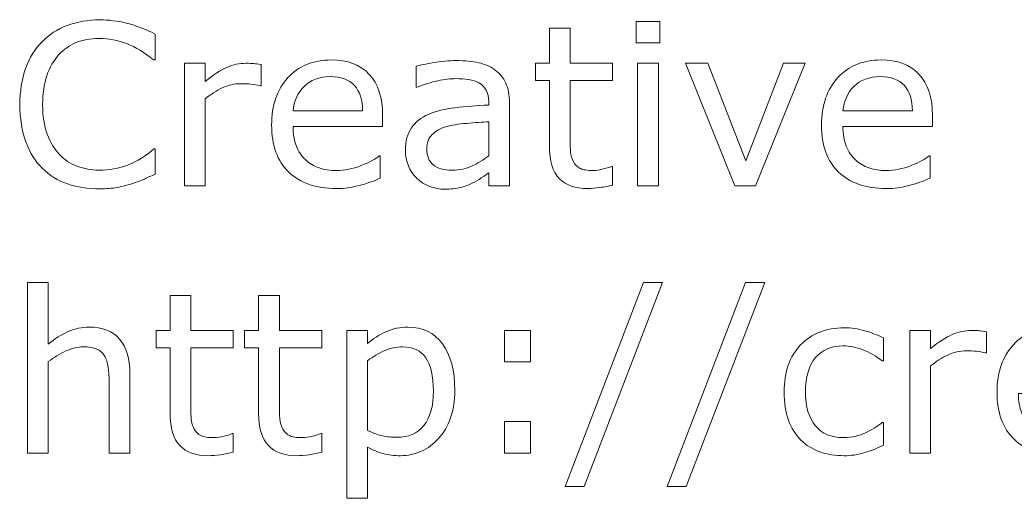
# Model space of a CAD drawing. Header units: inches. Extents: x -10 to 269, y 89 to 239.
# Drawn here: x -10.29 to 22.53, y 196.14 to 211.93 of the extents above; entities that cross this region are included whole.
import ezdxf

# ---------------------------------------------------------------- set-up
doc = ezdxf.new("R2010")
doc.units = ezdxf.units.IN
doc.header["$MEASUREMENT"] = 0
doc.layers.add('LAYER_1_0', color=7, linetype='Continuous')

# ---------------------------------------------------------------- blocks, each defined once
blk = doc.blocks.new('block 65')
at = {"layer": 'LAYER_1_0', "color": 7, "lineweight": 5}
for points in [[(10.807, 211.17), (10.035, 211.17), (10.035, 211.876), (10.807, 211.876), (10.807, 211.17)], [(10.763, 206.452), (10.079, 206.452), (10.079, 210.498), (10.763, 210.498), (10.763, 206.452)], [(15.607, 210.498), (13.97, 206.452), (13.286, 206.452), (11.66, 210.498), (12.396, 210.498), (13.651, 207.278), (14.893, 210.498), (15.607, 210.498)], [(10.905, 203.266), (8.313, 196.53), (7.686, 196.53), (10.269, 203.266), (10.905, 203.266)], [(14.27, 203.266), (11.676, 196.53), (11.051, 196.53), (13.633, 203.266), (14.27, 203.266)], [(6.549, 200.642), (5.69, 200.642), (5.69, 201.678), (6.549, 201.678), (6.549, 200.642)], [(6.549, 197.633), (5.69, 197.633), (5.69, 198.669), (6.549, 198.669), (6.549, 197.633)]]:
    blk.add_lwpolyline(points, dxfattribs=at)
for points, knots in [([(-5.826, 206.84), (-5.958, 206.782), (-6.078, 206.728), (-6.186, 206.677), (-6.292, 206.627), (-6.433, 206.574), (-6.607, 206.519), (-6.753, 206.473), (-6.913, 206.434), (-7.086, 206.402), (-7.258, 206.369), (-7.448, 206.353), (-7.655, 206.353), (-8.045, 206.353), (-8.4, 206.408), (-8.72, 206.517), (-9.039, 206.627), (-9.317, 206.799), (-9.553, 207.033), (-9.784, 207.262), (-9.965, 207.552), (-10.095, 207.906), (-10.225, 208.259), (-10.291, 208.669), (-10.291, 209.137), (-10.291, 209.58), (-10.228, 209.976), (-10.103, 210.326), (-9.977, 210.676), (-9.797, 210.971), (-9.56, 211.212), (-9.332, 211.445), (-9.055, 211.624), (-8.731, 211.747), (-8.406, 211.87), (-8.047, 211.931), (-7.651, 211.931), (-7.363, 211.931), (-7.074, 211.897), (-6.786, 211.826), (-6.498, 211.757), (-6.177, 211.633), (-5.826, 211.458), (-5.826, 211.458), (-5.826, 210.608), (-5.826, 210.608), (-5.826, 210.608), (-5.88, 210.608), (-5.88, 210.608), (-6.176, 210.854), (-6.47, 211.033), (-6.761, 211.146), (-7.052, 211.258), (-7.364, 211.314), (-7.696, 211.314), (-7.968, 211.314), (-8.213, 211.27), (-8.43, 211.182), (-8.649, 211.095), (-8.843, 210.957), (-9.014, 210.772), (-9.18, 210.592), (-9.309, 210.364), (-9.402, 210.088), (-9.494, 209.812), (-9.541, 209.494), (-9.541, 209.133), (-9.541, 208.755), (-9.49, 208.43), (-9.388, 208.158), (-9.285, 207.887), (-9.153, 207.665), (-8.992, 207.494), (-8.824, 207.316), (-8.627, 207.184), (-8.402, 207.098), (-8.177, 207.013), (-7.939, 206.97), (-7.688, 206.97), (-7.345, 206.97), (-7.022, 207.029), (-6.721, 207.147), (-6.421, 207.264), (-6.139, 207.441), (-5.876, 207.676), (-5.876, 207.676), (-5.826, 207.676), (-5.826, 207.676), (-5.826, 207.676), (-5.826, 206.84), (-5.826, 206.84)], [0, 0, 0, 0, 1, 1, 1, 2, 2, 2, 3, 3, 3, 4, 4, 4, 5, 5, 5, 6, 6, 6, 7, 7, 7, 8, 8, 8, 9, 9, 9, 10, 10, 10, 11, 11, 11, 12, 12, 12, 13, 13, 13, 14, 14, 14, 15, 15, 15, 16, 16, 16, 17, 17, 17, 18, 18, 18, 19, 19, 19, 20, 20, 20, 21, 21, 21, 22, 22, 22, 23, 23, 23, 24, 24, 24, 25, 25, 25, 26, 26, 26, 27, 27, 27, 28, 28, 28, 29, 29, 29, 30, 30, 30, 30]), ([(9.255, 206.48), (9.126, 206.446), (8.987, 206.418), (8.836, 206.397), (8.686, 206.375), (8.552, 206.364), (8.433, 206.364), (8.021, 206.364), (7.708, 206.475), (7.493, 206.698), (7.278, 206.921), (7.171, 207.277), (7.171, 207.769), (7.171, 207.769), (7.171, 209.925), (7.171, 209.925), (7.171, 209.925), (6.708, 209.925), (6.708, 209.925), (6.708, 209.925), (6.708, 210.498), (6.708, 210.498), (6.708, 210.498), (7.171, 210.498), (7.171, 210.498), (7.171, 210.498), (7.171, 211.655), (7.171, 211.655), (7.171, 211.655), (7.854, 211.655), (7.854, 211.655), (7.854, 211.655), (7.854, 210.498), (7.854, 210.498), (7.854, 210.498), (9.255, 210.498), (9.255, 210.498), (9.255, 210.498), (9.255, 209.925), (9.255, 209.925), (9.255, 209.925), (7.854, 209.925), (7.854, 209.925), (7.854, 209.925), (7.854, 208.075), (7.854, 208.075), (7.854, 207.862), (7.859, 207.695), (7.869, 207.575), (7.879, 207.455), (7.912, 207.344), (7.97, 207.24), (8.023, 207.142), (8.096, 207.071), (8.188, 207.027), (8.281, 206.982), (8.422, 206.959), (8.612, 206.959), (8.723, 206.959), (8.838, 206.976), (8.958, 207.009), (9.079, 207.042), (9.166, 207.069), (9.219, 207.091), (9.219, 207.091), (9.255, 207.091), (9.255, 207.091), (9.255, 207.091), (9.255, 206.48), (9.255, 206.48)], [0, 0, 0, 0, 1, 1, 1, 2, 2, 2, 3, 3, 3, 4, 4, 4, 5, 5, 5, 6, 6, 6, 7, 7, 7, 8, 8, 8, 9, 9, 9, 10, 10, 10, 11, 11, 11, 12, 12, 12, 13, 13, 13, 14, 14, 14, 15, 15, 15, 16, 16, 16, 17, 17, 17, 18, 18, 18, 19, 19, 19, 20, 20, 20, 21, 21, 21, 22, 22, 22, 23, 23, 23, 23]), ([(-2.34, 209.759), (-2.34, 209.759), (-2.376, 209.759), (-2.376, 209.759), (-2.477, 209.783), (-2.575, 209.799), (-2.671, 209.81), (-2.766, 209.821), (-2.878, 209.825), (-3.009, 209.825), (-3.219, 209.825), (-3.421, 209.779), (-3.616, 209.686), (-3.812, 209.593), (-4, 209.473), (-4.181, 209.326), (-4.181, 209.326), (-4.181, 206.452), (-4.181, 206.452), (-4.181, 206.452), (-4.864, 206.452), (-4.864, 206.452), (-4.864, 206.452), (-4.864, 210.498), (-4.864, 210.498), (-4.864, 210.498), (-4.181, 210.498), (-4.181, 210.498), (-4.181, 210.498), (-4.181, 209.901), (-4.181, 209.901), (-3.911, 210.118), (-3.673, 210.272), (-3.466, 210.362), (-3.26, 210.453), (-3.05, 210.498), (-2.835, 210.498), (-2.717, 210.498), (-2.632, 210.495), (-2.579, 210.489), (-2.526, 210.483), (-2.446, 210.472), (-2.34, 210.455), (-2.34, 210.455), (-2.34, 209.759), (-2.34, 209.759)], [0, 0, 0, 0, 1, 1, 1, 2, 2, 2, 3, 3, 3, 4, 4, 4, 5, 5, 5, 6, 6, 6, 7, 7, 7, 8, 8, 8, 9, 9, 9, 10, 10, 10, 11, 11, 11, 12, 12, 12, 13, 13, 13, 14, 14, 14, 15, 15, 15, 15]), ([(1.671, 208.414), (1.671, 208.414), (-1.284, 208.414), (-1.284, 208.414), (-1.284, 208.166), (-1.247, 207.948), (-1.172, 207.763), (-1.098, 207.578), (-0.997, 207.426), (-0.867, 207.308), (-0.742, 207.191), (-0.595, 207.104), (-0.423, 207.047), (-0.253, 206.988), (-0.064, 206.959), (0.142, 206.959), (0.415, 206.959), (0.69, 207.014), (0.967, 207.123), (1.243, 207.232), (1.44, 207.339), (1.558, 207.444), (1.558, 207.444), (1.593, 207.444), (1.593, 207.444), (1.593, 207.444), (1.593, 206.703), (1.593, 206.703), (1.365, 206.607), (1.131, 206.526), (0.893, 206.462), (0.654, 206.397), (0.404, 206.364), (0.142, 206.364), (-0.527, 206.364), (-1.05, 206.545), (-1.426, 206.908), (-1.801, 207.271), (-1.99, 207.786), (-1.99, 208.454), (-1.99, 209.114), (-1.81, 209.638), (-1.45, 210.027), (-1.09, 210.415), (-0.616, 210.608), (-0.029, 210.608), (0.514, 210.608), (0.934, 210.45), (1.229, 210.133), (1.523, 209.816), (1.671, 209.366), (1.671, 208.782), (1.671, 208.782), (1.671, 208.414), (1.671, 208.414)], [0, 0, 0, 0, 1, 1, 1, 2, 2, 2, 3, 3, 3, 4, 4, 4, 5, 5, 5, 6, 6, 6, 7, 7, 7, 8, 8, 8, 9, 9, 9, 10, 10, 10, 11, 11, 11, 12, 12, 12, 13, 13, 13, 14, 14, 14, 15, 15, 15, 16, 16, 16, 17, 17, 17, 18, 18, 18, 18]), ([(5.852, 206.452), (5.852, 206.452), (5.169, 206.452), (5.169, 206.452), (5.169, 206.452), (5.169, 206.884), (5.169, 206.884), (5.109, 206.843), (5.027, 206.785), (4.925, 206.712), (4.823, 206.639), (4.725, 206.58), (4.628, 206.537), (4.515, 206.482), (4.386, 206.435), (4.239, 206.398), (4.093, 206.361), (3.922, 206.342), (3.724, 206.342), (3.361, 206.342), (3.054, 206.462), (2.802, 206.703), (2.55, 206.944), (2.424, 207.251), (2.424, 207.625), (2.424, 207.931), (2.489, 208.178), (2.62, 208.367), (2.751, 208.556), (2.938, 208.704), (3.18, 208.813), (3.425, 208.921), (3.72, 208.994), (4.063, 209.033), (4.407, 209.072), (4.775, 209.101), (5.169, 209.12), (5.169, 209.12), (5.169, 209.225), (5.169, 209.225), (5.169, 209.38), (5.142, 209.508), (5.087, 209.61), (5.034, 209.712), (4.956, 209.792), (4.855, 209.85), (4.759, 209.905), (4.644, 209.943), (4.509, 209.962), (4.374, 209.981), (4.233, 209.991), (4.086, 209.991), (3.908, 209.991), (3.71, 209.967), (3.491, 209.921), (3.272, 209.873), (3.046, 209.805), (2.813, 209.715), (2.813, 209.715), (2.776, 209.715), (2.776, 209.715), (2.776, 209.715), (2.776, 210.403), (2.776, 210.403), (2.909, 210.439), (3.101, 210.479), (3.352, 210.521), (3.603, 210.565), (3.85, 210.586), (4.094, 210.586), (4.378, 210.586), (4.626, 210.563), (4.837, 210.516), (5.049, 210.469), (5.231, 210.389), (5.386, 210.275), (5.537, 210.164), (5.654, 210.021), (5.733, 209.845), (5.813, 209.67), (5.852, 209.451), (5.852, 209.192), (5.852, 209.192), (5.852, 206.452), (5.852, 206.452)], [0, 0, 0, 0, 1, 1, 1, 2, 2, 2, 3, 3, 3, 4, 4, 4, 5, 5, 5, 6, 6, 6, 7, 7, 7, 8, 8, 8, 9, 9, 9, 10, 10, 10, 11, 11, 11, 12, 12, 12, 13, 13, 13, 14, 14, 14, 15, 15, 15, 16, 16, 16, 17, 17, 17, 18, 18, 18, 19, 19, 19, 20, 20, 20, 21, 21, 21, 22, 22, 22, 23, 23, 23, 24, 24, 24, 25, 25, 25, 26, 26, 26, 27, 27, 27, 28, 28, 28, 28]), ([(19.805, 208.414), (19.805, 208.414), (16.85, 208.414), (16.85, 208.414), (16.85, 208.166), (16.887, 207.948), (16.961, 207.763), (17.036, 207.578), (17.138, 207.426), (17.266, 207.308), (17.391, 207.191), (17.539, 207.104), (17.71, 207.047), (17.882, 206.988), (18.07, 206.959), (18.276, 206.959), (18.549, 206.959), (18.824, 207.014), (19.101, 207.123), (19.377, 207.232), (19.574, 207.339), (19.691, 207.444), (19.691, 207.444), (19.728, 207.444), (19.728, 207.444), (19.728, 207.444), (19.728, 206.703), (19.728, 206.703), (19.499, 206.607), (19.265, 206.526), (19.027, 206.462), (18.789, 206.397), (18.538, 206.364), (18.275, 206.364), (17.606, 206.364), (17.083, 206.545), (16.708, 206.908), (16.332, 207.271), (16.145, 207.786), (16.145, 208.454), (16.145, 209.114), (16.325, 209.638), (16.684, 210.027), (17.044, 210.415), (17.517, 210.608), (18.104, 210.608), (18.648, 210.608), (19.068, 210.45), (19.362, 210.133), (19.657, 209.816), (19.805, 209.366), (19.805, 208.782), (19.805, 208.782), (19.805, 208.414), (19.805, 208.414)], [0, 0, 0, 0, 1, 1, 1, 2, 2, 2, 3, 3, 3, 4, 4, 4, 5, 5, 5, 6, 6, 6, 7, 7, 7, 8, 8, 8, 9, 9, 9, 10, 10, 10, 11, 11, 11, 12, 12, 12, 13, 13, 13, 14, 14, 14, 15, 15, 15, 16, 16, 16, 17, 17, 17, 18, 18, 18, 18]), ([(1.009, 208.932), (1.007, 209.291), (0.918, 209.568), (0.742, 209.763), (0.567, 209.959), (0.3, 210.057), (-0.058, 210.057), (-0.419, 210.057), (-0.707, 209.949), (-0.92, 209.734), (-1.134, 209.519), (-1.255, 209.252), (-1.284, 208.932), (-1.284, 208.932), (1.009, 208.932), (1.009, 208.932)], [0, 0, 0, 0, 1, 1, 1, 2, 2, 2, 3, 3, 3, 4, 4, 4, 5, 5, 5, 5]), ([(19.143, 208.932), (19.141, 209.291), (19.052, 209.568), (18.876, 209.763), (18.7, 209.959), (18.434, 210.057), (18.075, 210.057), (17.715, 210.057), (17.428, 209.949), (17.213, 209.734), (17, 209.519), (16.879, 209.252), (16.85, 208.932), (16.85, 208.932), (19.143, 208.932), (19.143, 208.932)], [0, 0, 0, 0, 1, 1, 1, 2, 2, 2, 3, 3, 3, 4, 4, 4, 5, 5, 5, 5]), ([(5.169, 207.444), (5.169, 207.444), (5.169, 208.569), (5.169, 208.569), (4.963, 208.557), (4.721, 208.539), (4.442, 208.515), (4.163, 208.491), (3.942, 208.456), (3.78, 208.41), (3.585, 208.354), (3.429, 208.268), (3.309, 208.151), (3.189, 208.034), (3.129, 207.873), (3.129, 207.668), (3.129, 207.437), (3.199, 207.263), (3.338, 207.146), (3.476, 207.029), (3.689, 206.97), (3.973, 206.97), (4.21, 206.97), (4.427, 207.017), (4.623, 207.109), (4.819, 207.202), (5.001, 207.314), (5.169, 207.444)], [0, 0, 0, 0, 1, 1, 1, 2, 2, 2, 3, 3, 3, 4, 4, 4, 5, 5, 5, 6, 6, 6, 7, 7, 7, 8, 8, 8, 9, 9, 9, 9]), ([(-6.664, 197.633), (-6.664, 197.633), (-7.347, 197.633), (-7.347, 197.633), (-7.347, 197.633), (-7.347, 199.934), (-7.347, 199.934), (-7.347, 200.119), (-7.358, 200.294), (-7.38, 200.457), (-7.401, 200.619), (-7.44, 200.747), (-7.498, 200.839), (-7.558, 200.94), (-7.644, 201.015), (-7.757, 201.065), (-7.87, 201.113), (-8.016, 201.138), (-8.196, 201.138), (-8.38, 201.138), (-8.573, 201.093), (-8.775, 201.001), (-8.976, 200.91), (-9.169, 200.792), (-9.354, 200.65), (-9.354, 200.65), (-9.354, 197.633), (-9.354, 197.633), (-9.354, 197.633), (-10.037, 197.633), (-10.037, 197.633), (-10.037, 197.633), (-10.037, 203.266), (-10.037, 203.266), (-10.037, 203.266), (-9.354, 203.266), (-9.354, 203.266), (-9.354, 203.266), (-9.354, 201.228), (-9.354, 201.228), (-9.142, 201.404), (-8.923, 201.541), (-8.697, 201.641), (-8.471, 201.739), (-8.24, 201.789), (-8.001, 201.789), (-7.566, 201.789), (-7.234, 201.657), (-7.006, 201.395), (-6.778, 201.131), (-6.664, 200.752), (-6.664, 200.258), (-6.664, 200.258), (-6.664, 197.633), (-6.664, 197.633)], [0, 0, 0, 0, 1, 1, 1, 2, 2, 2, 3, 3, 3, 4, 4, 4, 5, 5, 5, 6, 6, 6, 7, 7, 7, 8, 8, 8, 9, 9, 9, 10, 10, 10, 11, 11, 11, 12, 12, 12, 13, 13, 13, 14, 14, 14, 15, 15, 15, 16, 16, 16, 17, 17, 17, 18, 18, 18, 18]), ([(-3.255, 197.66), (-3.382, 197.626), (-3.521, 197.599), (-3.672, 197.577), (-3.823, 197.555), (-3.957, 197.544), (-4.075, 197.544), (-4.488, 197.544), (-4.801, 197.656), (-5.016, 197.879), (-5.231, 198.101), (-5.338, 198.458), (-5.338, 198.949), (-5.338, 198.949), (-5.338, 201.105), (-5.338, 201.105), (-5.338, 201.105), (-5.801, 201.105), (-5.801, 201.105), (-5.801, 201.105), (-5.801, 201.678), (-5.801, 201.678), (-5.801, 201.678), (-5.338, 201.678), (-5.338, 201.678), (-5.338, 201.678), (-5.338, 202.836), (-5.338, 202.836), (-5.338, 202.836), (-4.655, 202.836), (-4.655, 202.836), (-4.655, 202.836), (-4.655, 201.678), (-4.655, 201.678), (-4.655, 201.678), (-3.255, 201.678), (-3.255, 201.678), (-3.255, 201.678), (-3.255, 201.105), (-3.255, 201.105), (-3.255, 201.105), (-4.655, 201.105), (-4.655, 201.105), (-4.655, 201.105), (-4.655, 199.256), (-4.655, 199.256), (-4.655, 199.042), (-4.65, 198.876), (-4.64, 198.756), (-4.631, 198.636), (-4.597, 198.524), (-4.539, 198.42), (-4.486, 198.323), (-4.414, 198.252), (-4.32, 198.207), (-4.228, 198.162), (-4.087, 198.14), (-3.897, 198.14), (-3.786, 198.14), (-3.671, 198.156), (-3.55, 198.189), (-3.43, 198.222), (-3.343, 198.25), (-3.29, 198.272), (-3.29, 198.272), (-3.255, 198.272), (-3.255, 198.272), (-3.255, 198.272), (-3.255, 197.66), (-3.255, 197.66)], [0, 0, 0, 0, 1, 1, 1, 2, 2, 2, 3, 3, 3, 4, 4, 4, 5, 5, 5, 6, 6, 6, 7, 7, 7, 8, 8, 8, 9, 9, 9, 10, 10, 10, 11, 11, 11, 12, 12, 12, 13, 13, 13, 14, 14, 14, 15, 15, 15, 16, 16, 16, 17, 17, 17, 18, 18, 18, 19, 19, 19, 20, 20, 20, 21, 21, 21, 22, 22, 22, 23, 23, 23, 23]), ([(-0.335, 197.66), (-0.463, 197.626), (-0.603, 197.599), (-0.753, 197.577), (-0.904, 197.555), (-1.038, 197.544), (-1.157, 197.544), (-1.569, 197.544), (-1.882, 197.656), (-2.097, 197.879), (-2.311, 198.101), (-2.419, 198.458), (-2.419, 198.949), (-2.419, 198.949), (-2.419, 201.105), (-2.419, 201.105), (-2.419, 201.105), (-2.882, 201.105), (-2.882, 201.105), (-2.882, 201.105), (-2.882, 201.678), (-2.882, 201.678), (-2.882, 201.678), (-2.419, 201.678), (-2.419, 201.678), (-2.419, 201.678), (-2.419, 202.836), (-2.419, 202.836), (-2.419, 202.836), (-1.735, 202.836), (-1.735, 202.836), (-1.735, 202.836), (-1.735, 201.678), (-1.735, 201.678), (-1.735, 201.678), (-0.335, 201.678), (-0.335, 201.678), (-0.335, 201.678), (-0.335, 201.105), (-0.335, 201.105), (-0.335, 201.105), (-1.735, 201.105), (-1.735, 201.105), (-1.735, 201.105), (-1.735, 199.256), (-1.735, 199.256), (-1.735, 199.042), (-1.73, 198.876), (-1.721, 198.756), (-1.711, 198.636), (-1.677, 198.524), (-1.62, 198.42), (-1.567, 198.323), (-1.494, 198.252), (-1.402, 198.207), (-1.309, 198.162), (-1.168, 198.14), (-0.977, 198.14), (-0.867, 198.14), (-0.751, 198.156), (-0.631, 198.189), (-0.511, 198.222), (-0.424, 198.25), (-0.371, 198.272), (-0.371, 198.272), (-0.335, 198.272), (-0.335, 198.272), (-0.335, 198.272), (-0.335, 197.66), (-0.335, 197.66)], [0, 0, 0, 0, 1, 1, 1, 2, 2, 2, 3, 3, 3, 4, 4, 4, 5, 5, 5, 6, 6, 6, 7, 7, 7, 8, 8, 8, 9, 9, 9, 10, 10, 10, 11, 11, 11, 12, 12, 12, 13, 13, 13, 14, 14, 14, 15, 15, 15, 16, 16, 16, 17, 17, 17, 18, 18, 18, 19, 19, 19, 20, 20, 20, 21, 21, 21, 22, 22, 22, 23, 23, 23, 23]), ([(4.05, 199.7), (4.05, 199.37), (4.003, 199.07), (3.909, 198.798), (3.815, 198.526), (3.682, 198.295), (3.511, 198.107), (3.352, 197.928), (3.164, 197.79), (2.948, 197.692), (2.732, 197.594), (2.504, 197.544), (2.262, 197.544), (2.052, 197.544), (1.862, 197.568), (1.693, 197.613), (1.522, 197.659), (1.349, 197.731), (1.173, 197.828), (1.173, 197.828), (1.173, 196.144), (1.173, 196.144), (1.173, 196.144), (0.49, 196.144), (0.49, 196.144), (0.49, 196.144), (0.49, 201.678), (0.49, 201.678), (0.49, 201.678), (1.173, 201.678), (1.173, 201.678), (1.173, 201.678), (1.173, 201.252), (1.173, 201.252), (1.354, 201.404), (1.557, 201.532), (1.783, 201.635), (2.008, 201.738), (2.249, 201.789), (2.505, 201.789), (2.992, 201.789), (3.372, 201.605), (3.643, 201.235), (3.915, 200.867), (4.05, 200.355), (4.05, 199.7)], [0, 0, 0, 0, 1, 1, 1, 2, 2, 2, 3, 3, 3, 4, 4, 4, 5, 5, 5, 6, 6, 6, 7, 7, 7, 8, 8, 8, 9, 9, 9, 10, 10, 10, 11, 11, 11, 12, 12, 12, 13, 13, 13, 14, 14, 14, 15, 15, 15, 15]), ([(18.185, 197.888), (17.959, 197.779), (17.744, 197.695), (17.54, 197.635), (17.337, 197.575), (17.12, 197.544), (16.892, 197.544), (16.6, 197.544), (16.332, 197.588), (16.089, 197.673), (15.846, 197.759), (15.638, 197.888), (15.464, 198.062), (15.288, 198.235), (15.152, 198.455), (15.055, 198.719), (14.959, 198.984), (14.911, 199.294), (14.911, 199.649), (14.911, 200.309), (15.092, 200.827), (15.455, 201.203), (15.817, 201.579), (16.296, 201.767), (16.892, 201.767), (17.122, 201.767), (17.35, 201.734), (17.572, 201.67), (17.796, 201.604), (18, 201.525), (18.185, 201.431), (18.185, 201.431), (18.185, 200.675), (18.185, 200.675), (18.185, 200.675), (18.149, 200.675), (18.149, 200.675), (17.942, 200.835), (17.728, 200.957), (17.508, 201.043), (17.287, 201.129), (17.072, 201.171), (16.863, 201.171), (16.478, 201.171), (16.174, 201.043), (15.95, 200.785), (15.728, 200.526), (15.616, 200.147), (15.616, 199.649), (15.616, 199.164), (15.725, 198.791), (15.944, 198.53), (16.161, 198.27), (16.468, 198.14), (16.863, 198.14), (17, 198.14), (17.14, 198.158), (17.282, 198.193), (17.424, 198.229), (17.552, 198.275), (17.665, 198.333), (17.764, 198.383), (17.856, 198.435), (17.943, 198.492), (18.03, 198.548), (18.098, 198.596), (18.149, 198.636), (18.149, 198.636), (18.185, 198.636), (18.185, 198.636), (18.185, 198.636), (18.185, 197.888), (18.185, 197.888)], [0, 0, 0, 0, 1, 1, 1, 2, 2, 2, 3, 3, 3, 4, 4, 4, 5, 5, 5, 6, 6, 6, 7, 7, 7, 8, 8, 8, 9, 9, 9, 10, 10, 10, 11, 11, 11, 12, 12, 12, 13, 13, 13, 14, 14, 14, 15, 15, 15, 16, 16, 16, 17, 17, 17, 18, 18, 18, 19, 19, 19, 20, 20, 20, 21, 21, 21, 22, 22, 22, 23, 23, 23, 24, 24, 24, 24]), ([(21.582, 200.94), (21.582, 200.94), (21.546, 200.94), (21.546, 200.94), (21.445, 200.963), (21.346, 200.98), (21.251, 200.991), (21.155, 201.001), (21.043, 201.006), (20.913, 201.006), (20.703, 201.006), (20.501, 200.96), (20.305, 200.867), (20.11, 200.774), (19.922, 200.653), (19.741, 200.506), (19.741, 200.506), (19.741, 197.633), (19.741, 197.633), (19.741, 197.633), (19.057, 197.633), (19.057, 197.633), (19.057, 197.633), (19.057, 201.678), (19.057, 201.678), (19.057, 201.678), (19.741, 201.678), (19.741, 201.678), (19.741, 201.678), (19.741, 201.081), (19.741, 201.081), (20.011, 201.298), (20.249, 201.452), (20.455, 201.543), (20.661, 201.634), (20.871, 201.678), (21.086, 201.678), (21.204, 201.678), (21.29, 201.676), (21.343, 201.67), (21.396, 201.663), (21.476, 201.652), (21.582, 201.636), (21.582, 201.636), (21.582, 200.94), (21.582, 200.94)], [0, 0, 0, 0, 1, 1, 1, 2, 2, 2, 3, 3, 3, 4, 4, 4, 5, 5, 5, 6, 6, 6, 7, 7, 7, 8, 8, 8, 9, 9, 9, 10, 10, 10, 11, 11, 11, 12, 12, 12, 13, 13, 13, 14, 14, 14, 15, 15, 15, 15]), ([(25.593, 199.595), (25.593, 199.595), (22.638, 199.595), (22.638, 199.595), (22.638, 199.346), (22.675, 199.128), (22.749, 198.944), (22.823, 198.758), (22.925, 198.607), (23.054, 198.488), (23.179, 198.372), (23.327, 198.285), (23.498, 198.227), (23.67, 198.169), (23.858, 198.14), (24.064, 198.14), (24.336, 198.14), (24.611, 198.194), (24.888, 198.304), (25.165, 198.413), (25.362, 198.519), (25.479, 198.625), (25.479, 198.625), (25.515, 198.625), (25.515, 198.625), (25.515, 198.625), (25.515, 197.884), (25.515, 197.884), (25.287, 197.788), (25.053, 197.707), (24.815, 197.642), (24.576, 197.577), (24.325, 197.544), (24.063, 197.544), (23.394, 197.544), (22.871, 197.726), (22.495, 198.089), (22.12, 198.451), (21.933, 198.966), (21.933, 199.634), (21.933, 200.295), (22.112, 200.819), (22.472, 201.207), (22.832, 201.595), (23.305, 201.789), (23.892, 201.789), (24.436, 201.789), (24.855, 201.63), (25.15, 201.313), (25.445, 200.996), (25.593, 200.546), (25.593, 199.963), (25.593, 199.963), (25.593, 199.595), (25.593, 199.595)], [0, 0, 0, 0, 1, 1, 1, 2, 2, 2, 3, 3, 3, 4, 4, 4, 5, 5, 5, 6, 6, 6, 7, 7, 7, 8, 8, 8, 9, 9, 9, 10, 10, 10, 11, 11, 11, 12, 12, 12, 13, 13, 13, 14, 14, 14, 15, 15, 15, 16, 16, 16, 17, 17, 17, 18, 18, 18, 18]), ([(3.345, 199.678), (3.345, 200.167), (3.261, 200.533), (3.095, 200.775), (2.929, 201.017), (2.674, 201.138), (2.329, 201.138), (2.134, 201.138), (1.938, 201.096), (1.74, 201.012), (1.542, 200.927), (1.354, 200.815), (1.173, 200.677), (1.173, 200.677), (1.173, 198.376), (1.173, 198.376), (1.365, 198.289), (1.531, 198.23), (1.67, 198.198), (1.808, 198.167), (1.965, 198.151), (2.141, 198.151), (2.519, 198.151), (2.815, 198.28), (3.027, 198.536), (3.239, 198.793), (3.345, 199.173), (3.345, 199.678)], [0, 0, 0, 0, 1, 1, 1, 2, 2, 2, 3, 3, 3, 4, 4, 4, 5, 5, 5, 6, 6, 6, 7, 7, 7, 8, 8, 8, 9, 9, 9, 9])]:
    blk.add_open_spline(points, degree=3, knots=knots, dxfattribs=at)

msp = doc.modelspace()

# ---------------------------------------------------------------- block references
at = {"layer": 'LAYER_1_0'}
msp.add_blockref('block 65', (0, 0), dxfattribs=at)

doc.saveas('drawing.dxf')
